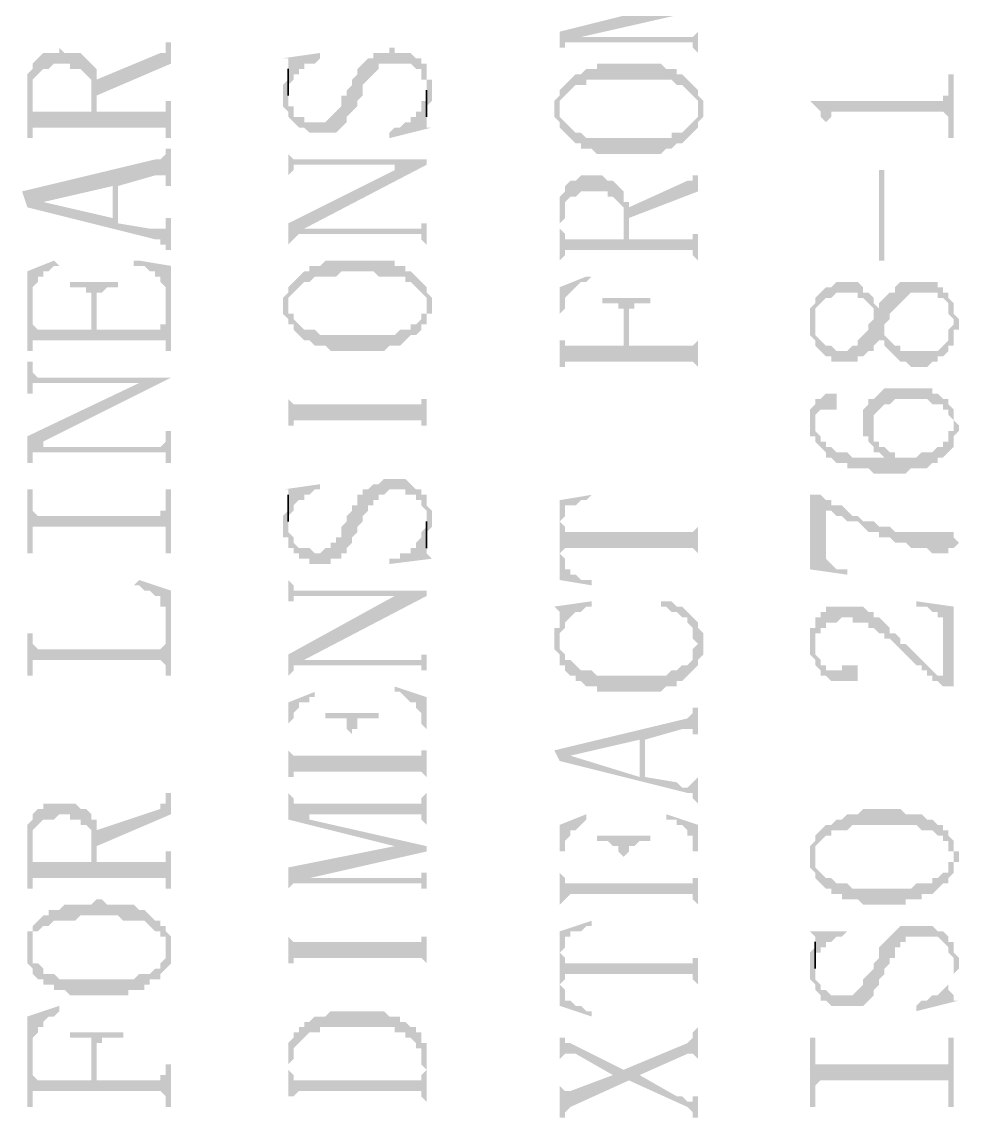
# Model space of a CAD drawing. Header units: millimetres. Extents: x 1399 to 2555, y 1196 to 1555.
# Drawn here: x 2144.98 to 2152.93, y 1273.77 to 1283.11 of the extents above; entities that cross this region are included whole.
import ezdxf

# ---------------------------------------------------------------- set-up
doc = ezdxf.new("R2010")
doc.units = ezdxf.units.MM

msp = doc.modelspace()

# ---------------------------------------------------------------- hatches: boundary and pattern name
at = {"transparency": 33554559}
for points in [[(2149.5401, 1283.02427), (2149.5401, 1282.84374), (2149.5401, 1282.88888), (2149.58523, 1282.88888), (2149.58523, 1282.93401), (2149.63036, 1282.93401), (2149.72063, 1282.97914), (2150.71354, 1283.2048), (2150.44274, 1283.24993)], [(2149.63036, 1282.93401), (2150.6684, 1282.93401), (2150.6684, 1282.88888), (2150.6684, 1282.88888), (2150.71354, 1282.84374), (2150.71354, 1283.0694), (2150.71354, 1283.02427), (2150.71354, 1283.02427), (2150.6684, 1282.97914), (2149.72063, 1282.97914)], [(2145.02688, 1282.52782), (2145.02688, 1282.12163), (2145.07202, 1282.12163), (2145.07202, 1282.57295), (2145.07202, 1282.61808), (2145.11715, 1282.66322), (2145.11715, 1282.66322), (2145.16228, 1282.70835), (2145.20741, 1282.70835), (2145.25254, 1282.75348), (2145.38794, 1282.75348), (2145.38794, 1282.70835), (2145.47821, 1282.70835), (2145.52334, 1282.66322), (2145.52334, 1282.66322), (2145.56847, 1282.61808), (2145.56847, 1282.34729), (2145.6136, 1282.70835), (2145.56847, 1282.75348), (2145.56847, 1282.75348), (2145.52334, 1282.79861), (2145.52334, 1282.79861), (2145.47821, 1282.84374), (2145.34281, 1282.84374), (2145.29768, 1282.88888), (2145.29768, 1282.84374), (2145.16228, 1282.84374), (2145.11715, 1282.79861), (2145.11715, 1282.79861), (2145.07202, 1282.75348), (2145.07202, 1282.70835), (2145.02688, 1282.66322), (2145.02688, 1282.57295)], [(2145.6136, 1282.61808), (2145.6136, 1282.48269), (2146.24545, 1282.75348), (2146.24545, 1282.93401), (2146.20032, 1282.93401), (2146.20032, 1282.88888), (2146.20032, 1282.84374), (2146.15519, 1282.84374)], [(2147.19323, 1282.48269), (2147.19323, 1282.39242), (2147.23836, 1282.34729), (2147.23836, 1282.30216), (2147.23836, 1282.30216), (2147.28349, 1282.25703), (2147.28349, 1282.25703), (2147.32862, 1282.21189), (2147.37376, 1282.21189), (2147.41889, 1282.16676), (2147.64455, 1282.16676), (2147.68968, 1282.21189), (2147.68968, 1282.21189), (2147.73481, 1282.25703), (2147.73481, 1282.30216), (2147.77995, 1282.34729), (2147.77995, 1282.34729), (2147.82508, 1282.39242), (2147.82508, 1282.43755), (2147.87021, 1282.48269), (2147.87021, 1282.57295), (2147.91534, 1282.61808), (2147.91534, 1282.61808), (2147.96047, 1282.66322), (2147.96047, 1282.66322), (2148.00561, 1282.70835), (2148.00561, 1282.75348), (2148.2764, 1282.75348), (2148.32153, 1282.70835), (2148.36666, 1282.70835), (2148.36666, 1282.61808), (2148.4118, 1282.61808), (2148.4118, 1282.34729), (2148.4118, 1282.39242), (2148.4118, 1282.39242), (2148.45693, 1282.43755), (2148.45693, 1282.52782), (2148.45693, 1282.61808), (2148.4118, 1282.61808), (2148.4118, 1282.75348), (2148.36666, 1282.75348), (2148.36666, 1282.79861), (2148.32153, 1282.79861), (2148.2764, 1282.84374), (2148.141, 1282.84374), (2148.141, 1282.88888), (2148.09587, 1282.88888), (2148.09587, 1282.84374), (2147.96047, 1282.84374), (2147.96047, 1282.79861), (2147.91534, 1282.79861), (2147.87021, 1282.75348), (2147.87021, 1282.75348), (2147.82508, 1282.70835), (2147.82508, 1282.66322), (2147.77995, 1282.61808), (2147.77995, 1282.57295), (2147.73481, 1282.52782), (2147.73481, 1282.48269), (2147.68968, 1282.48269), (2147.68968, 1282.39242), (2147.64455, 1282.34729), (2147.64455, 1282.34729), (2147.59942, 1282.30216), (2147.59942, 1282.30216), (2147.55429, 1282.25703), (2147.37376, 1282.25703), (2147.37376, 1282.30216), (2147.28349, 1282.30216), (2147.28349, 1282.39242), (2147.23836, 1282.39242), (2147.23836, 1282.66322), (2147.23836, 1282.61808), (2147.23836, 1282.61808), (2147.19323, 1282.57295), (2147.19323, 1282.52782)], [(2147.19323, 1282.79861), (2147.23836, 1282.79861), (2147.23836, 1282.75348), (2147.23836, 1282.57295), (2147.28349, 1282.61808), (2147.28349, 1282.66322), (2147.32862, 1282.66322), (2147.32862, 1282.70835), (2147.37376, 1282.70835), (2147.37376, 1282.75348), (2147.46402, 1282.75348), (2147.50915, 1282.79861), (2147.50915, 1282.84374)], [(2145.07202, 1282.16676), (2145.07202, 1282.21189), (2146.20032, 1282.21189), (2146.20032, 1282.12163), (2146.24545, 1282.12163), (2146.24545, 1282.43755), (2146.20032, 1282.43755), (2146.20032, 1282.39242), (2146.20032, 1282.34729), (2145.6136, 1282.34729), (2145.6136, 1282.61808), (2145.6136, 1282.70835), (2145.56847, 1282.34729), (2145.07202, 1282.34729), (2145.07202, 1282.48269)], [(2149.5401, 1282.52782), (2149.5401, 1282.34729), (2149.5401, 1282.39242), (2149.5401, 1282.43755), (2149.58523, 1282.48269), (2149.58523, 1282.48269), (2149.63036, 1282.52782), (2149.63036, 1282.52782), (2149.6755, 1282.57295), (2149.76576, 1282.57295), (2149.76576, 1282.61808), (2150.48788, 1282.61808), (2150.53301, 1282.57295), (2150.57814, 1282.57295), (2150.62327, 1282.52782), (2150.62327, 1282.52782), (2150.6684, 1282.48269), (2150.6684, 1282.48269), (2150.71354, 1282.43755), (2150.71354, 1282.34729), (2150.71354, 1282.52782), (2150.6684, 1282.57295), (2150.6684, 1282.57295), (2150.62327, 1282.61808), (2150.62327, 1282.61808), (2150.57814, 1282.66322), (2150.53301, 1282.66322), (2150.53301, 1282.70835), (2150.44274, 1282.70835), (2150.39761, 1282.75348), (2149.85603, 1282.75348), (2149.85603, 1282.70835), (2149.76576, 1282.70835), (2149.72063, 1282.66322), (2149.6755, 1282.66322), (2149.63036, 1282.61808), (2149.63036, 1282.61808), (2149.58523, 1282.57295), (2149.58523, 1282.57295)], [(2151.66131, 1282.43755), (2151.66131, 1282.43755), (2151.70644, 1282.39242), (2151.70644, 1282.39242), (2151.75158, 1282.34729), (2151.75158, 1282.30216), (2151.75158, 1282.30216), (2151.79671, 1282.25703), (2151.79671, 1282.12163), (2151.79671, 1282.25703), (2151.84184, 1282.30216), (2151.84184, 1282.34729), (2152.78962, 1282.34729), (2152.83475, 1282.30216), (2152.83475, 1282.12163), (2152.87988, 1282.12163), (2152.87988, 1282.66322), (2152.83475, 1282.66322), (2152.83475, 1282.57295), (2152.83475, 1282.48269), (2152.78962, 1282.48269), (2152.78962, 1282.43755), (2152.74448, 1282.43755)], [(2149.49497, 1282.34729), (2149.49497, 1282.30216), (2149.5401, 1282.25703), (2149.5401, 1282.21189), (2149.58523, 1282.16676), (2149.58523, 1282.16676), (2149.63036, 1282.12163), (2149.63036, 1282.12163), (2149.6755, 1282.0765), (2149.72063, 1282.0765), (2149.72063, 1282.03136), (2149.81089, 1282.03136), (2149.85603, 1281.98623), (2150.39761, 1281.98623), (2150.44274, 1282.03136), (2150.48788, 1282.03136), (2150.53301, 1282.0765), (2150.57814, 1282.0765), (2150.62327, 1282.12163), (2150.62327, 1282.12163), (2150.6684, 1282.16676), (2150.6684, 1282.16676), (2150.71354, 1282.21189), (2150.71354, 1282.25703), (2150.71354, 1282.25703), (2150.75867, 1282.30216), (2150.75867, 1282.34729), (2150.75867, 1282.43755), (2150.71354, 1282.48269), (2150.71354, 1282.52782), (2150.71354, 1282.34729), (2150.71354, 1282.30216), (2150.6684, 1282.25703), (2150.6684, 1282.25703), (2150.62327, 1282.21189), (2150.62327, 1282.21189), (2150.57814, 1282.16676), (2150.48788, 1282.16676), (2150.48788, 1282.12163), (2149.76576, 1282.12163), (2149.72063, 1282.16676), (2149.6755, 1282.16676), (2149.63036, 1282.21189), (2149.63036, 1282.21189), (2149.58523, 1282.25703), (2149.58523, 1282.25703), (2149.5401, 1282.30216), (2149.5401, 1282.34729), (2149.5401, 1282.52782), (2149.5401, 1282.48269), (2149.5401, 1282.48269), (2149.49497, 1282.43755), (2149.49497, 1282.39242)], [(2148.09587, 1282.16676), (2148.09587, 1282.12163), (2148.45693, 1282.21189), (2148.4118, 1282.21189), (2148.4118, 1282.25703), (2148.4118, 1282.43755), (2148.36666, 1282.43755), (2148.36666, 1282.34729), (2148.32153, 1282.34729), (2148.32153, 1282.30216), (2148.2764, 1282.30216), (2148.2764, 1282.25703), (2148.23127, 1282.25703), (2148.18614, 1282.21189), (2148.141, 1282.21189)], [(2144.98175, 1281.67031), (2145.02688, 1281.53491), (2145.16228, 1281.58004), (2145.749, 1281.71544), (2145.749, 1281.44465), (2145.79413, 1281.71544), (2146.11006, 1281.8057), (2146.20032, 1281.8057), (2146.20032, 1281.71544), (2146.24545, 1281.71544), (2146.24545, 1282.03136), (2146.20032, 1282.03136), (2146.20032, 1281.98623), (2146.20032, 1281.98623), (2146.15519, 1281.9411), (2146.11006, 1281.9411)], [(2147.23836, 1282.03136), (2147.23836, 1281.76057), (2147.23836, 1281.8057), (2147.28349, 1281.85084), (2147.28349, 1281.89597), (2148.141, 1281.89597), (2148.141, 1281.85084), (2148.4118, 1281.89597), (2148.4118, 1281.9411), (2147.28349, 1281.9411), (2147.23836, 1281.98623)], [(2147.23836, 1281.39951), (2147.23836, 1281.17385), (2147.23836, 1281.21899), (2147.28349, 1281.26412), (2147.28349, 1281.26412), (2147.32862, 1281.30925), (2147.37376, 1281.35438), (2148.4118, 1281.89597), (2148.141, 1281.85084)], [(2150.12682, 1281.53491), (2150.12682, 1281.44465), (2150.71354, 1281.67031), (2150.71354, 1281.85084), (2150.71354, 1281.8057), (2150.6684, 1281.8057), (2150.6684, 1281.76057), (2150.62327, 1281.76057)], [(2152.29316, 1281.08359), (2152.29316, 1281.85084), (2152.24803, 1281.85084), (2152.24803, 1281.08359)], [(2149.5401, 1281.44465), (2149.5401, 1281.08359), (2149.5401, 1281.39951), (2149.58523, 1281.44465), (2149.58523, 1281.53491), (2149.58523, 1281.58004), (2149.63036, 1281.62518), (2149.6755, 1281.62518), (2149.72063, 1281.67031), (2149.94629, 1281.67031), (2149.94629, 1281.62518), (2149.99142, 1281.62518), (2150.03655, 1281.58004), (2150.03655, 1281.58004), (2150.08169, 1281.53491), (2150.08169, 1281.48978), (2150.08169, 1281.26412), (2150.08169, 1281.67031), (2150.03655, 1281.71544), (2150.03655, 1281.71544), (2149.99142, 1281.76057), (2149.94629, 1281.76057), (2149.90116, 1281.8057), (2149.72063, 1281.8057), (2149.6755, 1281.76057), (2149.63036, 1281.76057), (2149.58523, 1281.71544), (2149.58523, 1281.67031), (2149.5401, 1281.62518), (2149.5401, 1281.48978)], [(2145.02688, 1281.53491), (2146.11006, 1281.26412), (2146.15519, 1281.26412), (2146.15519, 1281.21899), (2146.20032, 1281.21899), (2146.20032, 1281.17385), (2146.24545, 1281.17385), (2146.24545, 1281.44465), (2146.20032, 1281.44465), (2146.20032, 1281.39951), (2146.20032, 1281.35438), (2146.06492, 1281.35438), (2145.79413, 1281.39951), (2145.79413, 1281.71544), (2145.749, 1281.44465), (2145.16228, 1281.58004), (2145.16228, 1281.58004)], [(2149.5401, 1281.08359), (2149.58523, 1281.12872), (2149.58523, 1281.17385), (2150.6684, 1281.17385), (2150.6684, 1281.12872), (2150.6684, 1281.12872), (2150.71354, 1281.08359), (2150.71354, 1281.35438), (2150.71354, 1281.30925), (2150.6684, 1281.30925), (2150.6684, 1281.26412), (2150.12682, 1281.26412), (2150.12682, 1281.58004), (2150.08169, 1281.58004), (2150.08169, 1281.62518), (2150.08169, 1281.26412), (2149.58523, 1281.26412), (2149.58523, 1281.30925), (2149.58523, 1281.30925), (2149.5401, 1281.35438), (2149.5401, 1281.39951)], [(2147.32862, 1281.30925), (2148.36666, 1281.30925), (2148.36666, 1281.26412), (2148.36666, 1281.26412), (2148.4118, 1281.21899), (2148.4118, 1281.17385), (2148.4118, 1281.44465), (2148.4118, 1281.39951), (2148.36666, 1281.39951), (2148.36666, 1281.35438), (2147.37376, 1281.35438)], [(2145.02688, 1280.99332), (2145.02688, 1280.31634), (2145.07202, 1280.31634), (2145.07202, 1280.76766), (2145.07202, 1280.85793), (2145.11715, 1280.90306), (2145.11715, 1280.94819), (2145.16228, 1280.94819), (2145.16228, 1280.99332), (2145.20741, 1280.99332), (2145.25254, 1281.03846), (2145.29768, 1281.03846), (2145.25254, 1281.08359)], [(2145.92953, 1281.08359), (2145.92953, 1281.03846), (2146.01979, 1281.03846), (2146.06492, 1280.99332), (2146.11006, 1280.99332), (2146.11006, 1280.94819), (2146.15519, 1280.94819), (2146.15519, 1280.90306), (2146.20032, 1280.85793), (2146.20032, 1280.31634), (2146.24545, 1280.31634), (2146.24545, 1281.03846), (2145.97466, 1281.08359)], [(2147.23836, 1280.85793), (2147.23836, 1280.72253), (2147.23836, 1280.76766), (2147.23836, 1280.76766), (2147.28349, 1280.8128), (2147.28349, 1280.8128), (2147.32862, 1280.85793), (2147.32862, 1280.85793), (2147.37376, 1280.90306), (2147.41889, 1280.90306), (2147.46402, 1280.94819), (2147.64455, 1280.94819), (2147.68968, 1280.99332), (2147.96047, 1280.99332), (2148.00561, 1280.94819), (2148.23127, 1280.94819), (2148.23127, 1280.90306), (2148.2764, 1280.90306), (2148.32153, 1280.85793), (2148.32153, 1280.85793), (2148.36666, 1280.8128), (2148.36666, 1280.8128), (2148.4118, 1280.76766), (2148.4118, 1280.72253), (2148.4118, 1280.85793), (2148.36666, 1280.90306), (2148.36666, 1280.90306), (2148.32153, 1280.94819), (2148.32153, 1280.94819), (2148.2764, 1280.99332), (2148.23127, 1280.99332), (2148.23127, 1281.03846), (2148.141, 1281.03846), (2148.141, 1281.08359), (2147.55429, 1281.08359), (2147.50915, 1281.03846), (2147.41889, 1281.03846), (2147.41889, 1280.99332), (2147.37376, 1280.99332), (2147.32862, 1280.94819), (2147.32862, 1280.94819), (2147.28349, 1280.90306), (2147.28349, 1280.90306)], [(2149.5401, 1280.85793), (2149.5401, 1280.13581), (2149.5401, 1280.63227), (2149.5401, 1280.63227), (2149.58523, 1280.6774), (2149.58523, 1280.76766), (2149.63036, 1280.8128), (2149.63036, 1280.8128), (2149.6755, 1280.85793), (2149.6755, 1280.85793), (2149.72063, 1280.90306), (2149.76576, 1280.90306), (2149.81089, 1280.94819), (2149.76576, 1280.94819)], [(2145.38794, 1280.90306), (2145.38794, 1280.85793), (2145.52334, 1280.85793), (2145.52334, 1280.8128), (2145.56847, 1280.8128), (2145.56847, 1280.49687), (2145.6136, 1280.72253), (2145.6136, 1280.8128), (2145.65873, 1280.8128), (2145.70387, 1280.85793), (2145.79413, 1280.85793), (2145.79413, 1280.90306)], [(2147.19323, 1280.72253), (2147.19323, 1280.63227), (2147.23836, 1280.58714), (2147.23836, 1280.542), (2147.28349, 1280.542), (2147.28349, 1280.49687), (2147.32862, 1280.45174), (2147.32862, 1280.45174), (2147.37376, 1280.40661), (2147.41889, 1280.40661), (2147.46402, 1280.36147), (2147.55429, 1280.36147), (2147.59942, 1280.31634), (2148.05074, 1280.31634), (2148.09587, 1280.36147), (2148.18614, 1280.36147), (2148.23127, 1280.40661), (2148.23127, 1280.40661), (2148.2764, 1280.45174), (2148.32153, 1280.45174), (2148.36666, 1280.49687), (2148.36666, 1280.542), (2148.4118, 1280.542), (2148.4118, 1280.63227), (2148.45693, 1280.63227), (2148.45693, 1280.72253), (2148.45693, 1280.76766), (2148.4118, 1280.8128), (2148.4118, 1280.85793), (2148.4118, 1280.6774), (2148.4118, 1280.63227), (2148.36666, 1280.63227), (2148.36666, 1280.58714), (2148.32153, 1280.542), (2148.2764, 1280.542), (2148.2764, 1280.49687), (2148.18614, 1280.49687), (2148.141, 1280.45174), (2147.50915, 1280.45174), (2147.46402, 1280.49687), (2147.37376, 1280.49687), (2147.32862, 1280.542), (2147.32862, 1280.542), (2147.28349, 1280.58714), (2147.28349, 1280.63227), (2147.23836, 1280.63227), (2147.23836, 1280.85793), (2147.23836, 1280.8128), (2147.19323, 1280.76766)], [(2151.66131, 1280.58714), (2151.66131, 1280.45174), (2151.66131, 1280.45174), (2151.70644, 1280.40661), (2151.70644, 1280.36147), (2151.70644, 1280.36147), (2151.75158, 1280.31634), (2151.75158, 1280.31634), (2151.79671, 1280.27121), (2151.84184, 1280.27121), (2151.84184, 1280.22608), (2152.0675, 1280.22608), (2152.0675, 1280.27121), (2152.11263, 1280.27121), (2152.15777, 1280.31634), (2152.2029, 1280.31634), (2152.2029, 1280.36147), (2152.24803, 1280.40661), (2152.24803, 1280.45174), (2152.24803, 1280.40661), (2152.29316, 1280.40661), (2152.29316, 1280.542), (2152.3383, 1280.58714), (2152.3383, 1280.63227), (2152.38343, 1280.6774), (2152.38343, 1280.6774), (2152.42856, 1280.72253), (2152.42856, 1280.72253), (2152.47369, 1280.76766), (2152.47369, 1280.76766), (2152.51882, 1280.8128), (2152.74448, 1280.8128), (2152.74448, 1280.76766), (2152.78962, 1280.76766), (2152.83475, 1280.72253), (2152.83475, 1280.63227), (2152.87988, 1280.58714), (2152.87988, 1280.36147), (2152.87988, 1280.49687), (2152.92501, 1280.49687), (2152.92501, 1280.58714), (2152.87988, 1280.63227), (2152.87988, 1280.72253), (2152.87988, 1280.72253), (2152.83475, 1280.76766), (2152.83475, 1280.8128), (2152.78962, 1280.8128), (2152.78962, 1280.85793), (2152.74448, 1280.85793), (2152.74448, 1280.90306), (2152.42856, 1280.90306), (2152.38343, 1280.85793), (2152.38343, 1280.8128), (2152.3383, 1280.8128), (2152.29316, 1280.76766), (2152.29316, 1280.76766), (2152.24803, 1280.72253), (2152.24803, 1280.6774), (2152.24803, 1280.6774), (2152.2029, 1280.72253), (2152.2029, 1280.63227), (2152.2029, 1280.58714), (2152.15777, 1280.542), (2152.15777, 1280.49687), (2152.15777, 1280.49687), (2152.11263, 1280.45174), (2152.11263, 1280.45174), (2152.0675, 1280.40661), (2152.0675, 1280.36147), (2152.02237, 1280.36147), (2151.97724, 1280.31634), (2151.88697, 1280.31634), (2151.84184, 1280.36147), (2151.79671, 1280.36147), (2151.75158, 1280.40661), (2151.75158, 1280.40661), (2151.70644, 1280.45174), (2151.70644, 1280.76766), (2151.70644, 1280.72253), (2151.66131, 1280.6774), (2151.66131, 1280.63227), (2151.66131, 1280.63227)], [(2151.70644, 1280.76766), (2151.70644, 1280.58714), (2151.70644, 1280.6774), (2151.75158, 1280.72253), (2151.75158, 1280.72253), (2151.79671, 1280.76766), (2151.84184, 1280.76766), (2151.88697, 1280.8128), (2152.0675, 1280.8128), (2152.0675, 1280.76766), (2152.11263, 1280.76766), (2152.15777, 1280.72253), (2152.15777, 1280.72253), (2152.2029, 1280.6774), (2152.2029, 1280.63227), (2152.2029, 1280.76766), (2152.2029, 1280.76766), (2152.15777, 1280.8128), (2152.11263, 1280.8128), (2152.11263, 1280.85793), (2152.11263, 1280.85793), (2152.0675, 1280.90306), (2151.88697, 1280.90306), (2151.84184, 1280.85793), (2151.79671, 1280.85793), (2151.75158, 1280.8128), (2151.75158, 1280.8128)], [(2145.07202, 1280.31634), (2145.07202, 1280.40661), (2146.20032, 1280.40661), (2146.20032, 1280.36147), (2146.20032, 1280.58714), (2146.20032, 1280.542), (2146.15519, 1280.542), (2146.15519, 1280.49687), (2145.6136, 1280.49687), (2145.6136, 1280.72253), (2145.56847, 1280.49687), (2145.11715, 1280.49687), (2145.07202, 1280.542), (2145.07202, 1280.76766)], [(2149.90116, 1280.76766), (2149.90116, 1280.72253), (2150.03655, 1280.72253), (2150.03655, 1280.6774), (2150.08169, 1280.6774), (2150.08169, 1280.36147), (2150.12682, 1280.58714), (2150.12682, 1280.6774), (2150.17195, 1280.6774), (2150.17195, 1280.72253), (2150.30735, 1280.72253), (2150.30735, 1280.76766)], [(2149.5401, 1280.18095), (2149.58523, 1280.18095), (2149.58523, 1280.22608), (2150.6684, 1280.22608), (2150.71354, 1280.18095), (2150.71354, 1280.13581), (2150.71354, 1280.45174), (2150.71354, 1280.40661), (2150.71354, 1280.40661), (2150.6684, 1280.36147), (2150.12682, 1280.36147), (2150.12682, 1280.58714), (2150.08169, 1280.36147), (2149.58523, 1280.36147), (2149.58523, 1280.40661), (2149.5401, 1280.40661), (2149.5401, 1280.63227)], [(2152.29316, 1280.40661), (2152.29316, 1280.36147), (2152.3383, 1280.31634), (2152.3383, 1280.31634), (2152.38343, 1280.27121), (2152.38343, 1280.27121), (2152.42856, 1280.22608), (2152.47369, 1280.22608), (2152.51882, 1280.18095), (2152.65422, 1280.18095), (2152.69935, 1280.22608), (2152.74448, 1280.22608), (2152.74448, 1280.27121), (2152.78962, 1280.27121), (2152.83475, 1280.31634), (2152.83475, 1280.36147), (2152.87988, 1280.36147), (2152.87988, 1280.542), (2152.87988, 1280.542), (2152.83475, 1280.49687), (2152.83475, 1280.40661), (2152.83475, 1280.40661), (2152.78962, 1280.36147), (2152.78962, 1280.36147), (2152.74448, 1280.31634), (2152.42856, 1280.31634), (2152.42856, 1280.36147), (2152.38343, 1280.36147), (2152.3383, 1280.40661), (2152.3383, 1280.40661), (2152.29316, 1280.45174), (2152.29316, 1280.45174)], [(2145.02688, 1280.22608), (2145.02688, 1279.95528), (2145.07202, 1279.95528), (2145.07202, 1280.04555), (2145.97466, 1280.04555), (2146.24545, 1280.09068), (2145.11715, 1280.09068), (2145.07202, 1280.13581), (2145.07202, 1280.22608)], [(2145.02688, 1279.59423), (2145.02688, 1279.36857), (2145.07202, 1279.36857), (2145.07202, 1279.4137), (2145.07202, 1279.45883), (2145.11715, 1279.45883), (2145.16228, 1279.5491), (2146.24545, 1280.09068), (2145.97466, 1280.04555)], [(2147.23836, 1280.09068), (2147.23836, 1279.50396), (2147.23836, 1279.68449), (2147.28349, 1279.68449), (2147.28349, 1279.72962), (2148.36666, 1279.72962), (2148.36666, 1279.68449), (2148.4118, 1279.68449), (2148.4118, 1279.50396), (2148.4118, 1280.09068), (2148.4118, 1279.91015), (2148.36666, 1279.91015), (2148.36666, 1279.86502), (2147.28349, 1279.86502), (2147.23836, 1279.91015)], [(2152.11263, 1279.68449), (2152.11263, 1279.59423), (2152.15777, 1279.59423), (2152.15777, 1279.5491), (2152.15777, 1279.5491), (2152.2029, 1279.50396), (2152.2029, 1279.77476), (2152.2029, 1279.77476), (2152.24803, 1279.81989), (2152.24803, 1279.81989), (2152.29316, 1279.86502), (2152.3383, 1279.86502), (2152.38343, 1279.91015), (2152.65422, 1279.91015), (2152.69935, 1279.86502), (2152.78962, 1279.86502), (2152.78962, 1279.81989), (2152.83475, 1279.81989), (2152.83475, 1279.77476), (2152.83475, 1279.77476), (2152.87988, 1279.72962), (2152.87988, 1279.50396), (2152.87988, 1279.5491), (2152.87988, 1279.59423), (2152.92501, 1279.63936), (2152.92501, 1279.68449), (2152.92501, 1279.68449), (2152.87988, 1279.72962), (2152.87988, 1279.81989), (2152.87988, 1279.81989), (2152.83475, 1279.86502), (2152.83475, 1279.91015), (2152.78962, 1279.91015), (2152.74448, 1279.95528), (2152.69935, 1279.95528), (2152.69935, 1280.00042), (2152.29316, 1280.00042), (2152.24803, 1279.95528), (2152.24803, 1279.95528), (2152.2029, 1279.91015), (2152.15777, 1279.91015), (2152.15777, 1279.86502), (2152.15777, 1279.86502), (2152.11263, 1279.81989), (2152.11263, 1279.72962)], [(2151.70644, 1279.86502), (2151.70644, 1279.72962), (2151.70644, 1279.77476), (2151.70644, 1279.77476), (2151.75158, 1279.81989), (2151.88697, 1279.81989), (2151.88697, 1279.86502), (2151.88697, 1279.95528), (2151.79671, 1279.95528), (2151.75158, 1279.91015), (2151.70644, 1279.91015)], [(2151.66131, 1279.72962), (2151.66131, 1279.68449), (2151.66131, 1279.59423), (2151.70644, 1279.59423), (2151.70644, 1279.5491), (2151.75158, 1279.50396), (2151.75158, 1279.50396), (2151.79671, 1279.45883), (2151.79671, 1279.4137), (2151.84184, 1279.4137), (2151.88697, 1279.36857), (2151.97724, 1279.36857), (2151.97724, 1279.32343), (2152.15777, 1279.32343), (2152.2029, 1279.2783), (2152.47369, 1279.2783), (2152.51882, 1279.32343), (2152.65422, 1279.32343), (2152.69935, 1279.36857), (2152.74448, 1279.36857), (2152.74448, 1279.4137), (2152.78962, 1279.4137), (2152.83475, 1279.45883), (2152.83475, 1279.45883), (2152.87988, 1279.50396), (2152.87988, 1279.68449), (2152.87988, 1279.63936), (2152.83475, 1279.63936), (2152.83475, 1279.5491), (2152.78962, 1279.5491), (2152.78962, 1279.50396), (2152.74448, 1279.50396), (2152.69935, 1279.45883), (2152.60909, 1279.45883), (2152.56396, 1279.4137), (2152.38343, 1279.4137), (2152.38343, 1279.45883), (2152.3383, 1279.45883), (2152.29316, 1279.4137), (2152.02237, 1279.4137), (2151.97724, 1279.45883), (2151.88697, 1279.45883), (2151.84184, 1279.50396), (2151.79671, 1279.50396), (2151.79671, 1279.5491), (2151.75158, 1279.5491), (2151.75158, 1279.59423), (2151.70644, 1279.63936), (2151.70644, 1279.86502), (2151.66131, 1279.81989), (2151.66131, 1279.77476)], [(2145.11715, 1279.45883), (2146.20032, 1279.45883), (2146.20032, 1279.36857), (2146.24545, 1279.36857), (2146.24545, 1279.63936), (2146.20032, 1279.63936), (2146.20032, 1279.5491), (2146.20032, 1279.5491), (2146.15519, 1279.50396), (2145.16228, 1279.50396), (2145.16228, 1279.5491)], [(2152.2029, 1279.50396), (2152.2029, 1279.45883), (2152.24803, 1279.45883), (2152.29316, 1279.4137), (2152.3383, 1279.45883), (2152.29316, 1279.50396), (2152.24803, 1279.50396), (2152.24803, 1279.5491), (2152.2029, 1279.5491), (2152.2029, 1279.63936), (2152.2029, 1279.68449)], [(2147.19323, 1278.87211), (2147.19323, 1278.73672), (2147.23836, 1278.73672), (2147.23836, 1278.64645), (2147.28349, 1278.64645), (2147.28349, 1278.60132), (2147.32862, 1278.60132), (2147.32862, 1278.55619), (2147.41889, 1278.55619), (2147.41889, 1278.51106), (2147.59942, 1278.51106), (2147.59942, 1278.55619), (2147.68968, 1278.55619), (2147.68968, 1278.60132), (2147.73481, 1278.60132), (2147.73481, 1278.64645), (2147.73481, 1278.64645), (2147.77995, 1278.69158), (2147.77995, 1278.73672), (2147.82508, 1278.78185), (2147.82508, 1278.82698), (2147.87021, 1278.87211), (2147.87021, 1278.91724), (2147.91534, 1278.96238), (2147.91534, 1279.00751), (2147.96047, 1279.00751), (2147.96047, 1279.05264), (2148.00561, 1279.05264), (2148.00561, 1279.09777), (2148.05074, 1279.09777), (2148.09587, 1279.14291), (2148.23127, 1279.14291), (2148.23127, 1279.09777), (2148.32153, 1279.09777), (2148.32153, 1279.05264), (2148.36666, 1279.05264), (2148.36666, 1279.00751), (2148.36666, 1279.00751), (2148.4118, 1278.96238), (2148.4118, 1278.69158), (2148.4118, 1278.78185), (2148.45693, 1278.82698), (2148.45693, 1278.87211), (2148.45693, 1278.96238), (2148.4118, 1279.00751), (2148.4118, 1279.05264), (2148.4118, 1279.09777), (2148.36666, 1279.09777), (2148.36666, 1279.14291), (2148.32153, 1279.14291), (2148.2764, 1279.18804), (2148.2764, 1279.18804), (2148.23127, 1279.23317), (2148.05074, 1279.23317), (2148.00561, 1279.18804), (2147.96047, 1279.18804), (2147.91534, 1279.14291), (2147.87021, 1279.14291), (2147.87021, 1279.09777), (2147.82508, 1279.09777), (2147.82508, 1279.00751), (2147.77995, 1279.00751), (2147.77995, 1278.96238), (2147.73481, 1278.91724), (2147.73481, 1278.87211), (2147.68968, 1278.82698), (2147.68968, 1278.73672), (2147.64455, 1278.73672), (2147.64455, 1278.69158), (2147.59942, 1278.69158), (2147.59942, 1278.64645), (2147.55429, 1278.64645), (2147.50915, 1278.60132), (2147.46402, 1278.60132), (2147.41889, 1278.64645), (2147.32862, 1278.64645), (2147.28349, 1278.69158), (2147.28349, 1278.73672), (2147.23836, 1278.78185), (2147.23836, 1279.05264), (2147.23836, 1278.96238), (2147.19323, 1278.91724), (2147.19323, 1278.91724)], [(2145.02688, 1279.14291), (2145.02688, 1278.60132), (2145.07202, 1278.60132), (2145.07202, 1278.82698), (2146.20032, 1278.82698), (2146.20032, 1278.60132), (2146.24545, 1278.60132), (2146.24545, 1279.14291), (2146.20032, 1279.14291), (2146.20032, 1279.00751), (2146.20032, 1278.96238), (2146.15519, 1278.96238), (2146.15519, 1278.91724), (2145.11715, 1278.91724), (2145.07202, 1278.96238), (2145.07202, 1279.14291)], [(2147.19323, 1279.14291), (2147.23836, 1279.14291), (2147.23836, 1279.09777), (2147.23836, 1278.91724), (2147.28349, 1278.96238), (2147.28349, 1279.00751), (2147.28349, 1279.00751), (2147.32862, 1279.05264), (2147.37376, 1279.05264), (2147.37376, 1279.09777), (2147.41889, 1279.09777), (2147.46402, 1279.14291), (2147.50915, 1279.14291), (2147.50915, 1279.18804)], [(2149.5401, 1279.05264), (2149.5401, 1278.87211), (2149.5401, 1278.87211), (2149.58523, 1278.91724), (2149.58523, 1278.96238), (2149.58523, 1279.00751), (2149.6755, 1279.00751), (2149.72063, 1279.05264), (2149.76576, 1279.05264), (2149.81089, 1279.09777), (2149.81089, 1279.09777)], [(2149.5401, 1279.05264), (2149.5401, 1278.37566), (2149.81089, 1278.33053), (2149.81089, 1278.37566), (2149.72063, 1278.37566), (2149.6755, 1278.42079), (2149.63036, 1278.42079), (2149.63036, 1278.46592), (2149.58523, 1278.46592), (2149.58523, 1278.55619), (2149.5401, 1278.60132), (2149.5401, 1278.87211)], [(2151.66131, 1279.09777), (2151.66131, 1278.46592), (2151.97724, 1278.42079), (2151.97724, 1278.46592), (2151.88697, 1278.46592), (2151.84184, 1278.51106), (2151.84184, 1278.51106), (2151.79671, 1278.55619), (2151.79671, 1279.00751), (2151.75158, 1279.09777), (2151.70644, 1279.09777)], [(2151.75158, 1279.09777), (2151.79671, 1279.00751), (2151.79671, 1278.96238), (2151.84184, 1278.96238), (2151.88697, 1278.91724), (2151.93211, 1278.91724), (2151.97724, 1278.87211), (2152.0675, 1278.87211), (2152.11263, 1278.82698), (2152.11263, 1278.82698), (2152.15777, 1278.78185), (2152.24803, 1278.78185), (2152.24803, 1278.73672), (2152.3383, 1278.73672), (2152.38343, 1278.69158), (2152.47369, 1278.69158), (2152.51882, 1278.64645), (2152.65422, 1278.64645), (2152.69935, 1278.60132), (2152.83475, 1278.60132), (2152.83475, 1278.64645), (2152.87988, 1278.64645), (2152.92501, 1278.69158), (2152.87988, 1278.73672), (2152.87988, 1278.78185), (2152.38343, 1278.78185), (2152.3383, 1278.82698), (2152.24803, 1278.82698), (2152.2029, 1278.87211), (2152.11263, 1278.87211), (2152.0675, 1278.91724), (2152.02237, 1278.91724), (2151.97724, 1278.96238), (2151.97724, 1278.96238), (2151.93211, 1279.00751), (2151.84184, 1279.00751), (2151.84184, 1279.05264), (2151.79671, 1279.05264)], [(2149.5401, 1278.87211), (2149.5401, 1278.60132), (2149.58523, 1278.64645), (2150.6684, 1278.64645), (2150.71354, 1278.60132), (2150.71354, 1278.51106), (2150.71354, 1278.91724), (2150.71354, 1278.82698), (2150.71354, 1278.82698), (2150.6684, 1278.78185), (2149.58523, 1278.78185), (2149.58523, 1278.82698)], [(2148.09587, 1278.55619), (2148.09587, 1278.51106), (2148.45693, 1278.55619), (2148.4118, 1278.60132), (2148.4118, 1278.82698), (2148.36666, 1278.78185), (2148.36666, 1278.73672), (2148.36666, 1278.73672), (2148.32153, 1278.69158), (2148.32153, 1278.64645), (2148.2764, 1278.64645), (2148.2764, 1278.60132), (2148.18614, 1278.60132), (2148.18614, 1278.55619), (2148.141, 1278.55619)], [(2147.23836, 1278.42079), (2147.23836, 1278.10487), (2147.23836, 1278.19513), (2147.28349, 1278.19513), (2147.28349, 1278.24026), (2148.4118, 1278.24026), (2148.4118, 1278.28539), (2147.28349, 1278.28539), (2147.28349, 1278.33053), (2147.28349, 1278.33053), (2147.23836, 1278.37566)], [(2145.92953, 1278.33053), (2145.97466, 1278.33053), (2146.01979, 1278.28539), (2146.06492, 1278.28539), (2146.11006, 1278.24026), (2146.15519, 1278.24026), (2146.15519, 1278.15), (2146.20032, 1278.15), (2146.20032, 1277.56328), (2146.24545, 1277.56328), (2146.24545, 1278.28539), (2145.97466, 1278.37566)], [(2147.23836, 1277.74381), (2147.23836, 1277.51815), (2147.23836, 1277.56328), (2147.28349, 1277.60841), (2147.28349, 1277.65354), (2147.32862, 1277.65354), (2147.37376, 1277.69868), (2148.4118, 1278.24026), (2148.141, 1278.24026)], [(2149.49497, 1278.15), (2149.49497, 1278.15), (2149.5401, 1278.10487), (2149.5401, 1277.69868), (2149.5401, 1277.92434), (2149.58523, 1277.96947), (2149.58523, 1278.0146), (2149.58523, 1278.0146), (2149.63036, 1278.05973), (2149.63036, 1278.05973), (2149.6755, 1278.10487), (2149.72063, 1278.10487), (2149.76576, 1278.15), (2149.81089, 1278.15), (2149.81089, 1278.19513)], [(2150.39761, 1278.15), (2150.44274, 1278.15), (2150.48788, 1278.10487), (2150.53301, 1278.10487), (2150.57814, 1278.05973), (2150.62327, 1278.05973), (2150.62327, 1278.0146), (2150.6684, 1277.96947), (2150.6684, 1277.8792), (2150.71354, 1277.83407), (2150.71354, 1278.0146), (2150.6684, 1278.05973), (2150.6684, 1278.05973), (2150.62327, 1278.10487), (2150.62327, 1278.10487), (2150.57814, 1278.15), (2150.53301, 1278.15), (2150.48788, 1278.19513), (2150.39761, 1278.19513)], [(2151.66131, 1277.83407), (2151.66131, 1277.78894), (2151.66131, 1277.74381), (2151.70644, 1277.69868), (2151.70644, 1277.65354), (2151.70644, 1277.83407), (2151.70644, 1277.92434), (2151.75158, 1277.92434), (2151.75158, 1277.96947), (2151.79671, 1277.96947), (2151.79671, 1278.0146), (2151.88697, 1278.0146), (2151.93211, 1278.05973), (2152.02237, 1278.05973), (2152.02237, 1278.0146), (2152.15777, 1278.0146), (2152.15777, 1277.96947), (2152.2029, 1277.96947), (2152.24803, 1277.92434), (2152.29316, 1277.92434), (2152.29316, 1277.8792), (2152.3383, 1277.8792), (2152.38343, 1277.83407), (2152.38343, 1277.83407), (2152.42856, 1277.78894), (2152.47369, 1277.74381), (2152.47369, 1277.74381), (2152.51882, 1277.69868), (2152.51882, 1277.69868), (2152.56396, 1277.65354), (2152.60909, 1277.65354), (2152.60909, 1277.60841), (2152.65422, 1277.60841), (2152.65422, 1277.56328), (2152.69935, 1277.56328), (2152.69935, 1277.51815), (2152.74448, 1277.51815), (2152.78962, 1277.47302), (2152.78962, 1277.56328), (2152.74448, 1277.56328), (2152.69935, 1277.60841), (2152.69935, 1277.60841), (2152.65422, 1277.65354), (2152.60909, 1277.69868), (2152.60909, 1277.69868), (2152.56396, 1277.74381), (2152.56396, 1277.74381), (2152.51882, 1277.78894), (2152.51882, 1277.78894), (2152.47369, 1277.83407), (2152.42856, 1277.83407), (2152.42856, 1277.8792), (2152.38343, 1277.92434), (2152.3383, 1277.92434), (2152.3383, 1277.96947), (2152.29316, 1278.0146), (2152.29316, 1278.0146), (2152.24803, 1278.05973), (2152.2029, 1278.05973), (2152.2029, 1278.10487), (2152.15777, 1278.10487), (2152.11263, 1278.15), (2151.79671, 1278.15), (2151.79671, 1278.10487), (2151.75158, 1278.10487), (2151.75158, 1278.05973), (2151.70644, 1278.05973), (2151.70644, 1277.96947), (2151.66131, 1277.96947), (2151.66131, 1277.8792)], [(2152.56396, 1278.19513), (2152.56396, 1278.15), (2152.65422, 1278.15), (2152.69935, 1278.10487), (2152.74448, 1278.10487), (2152.74448, 1278.05973), (2152.78962, 1278.05973), (2152.78962, 1277.47302), (2152.87988, 1277.47302), (2152.87988, 1278.15)], [(2149.49497, 1277.8792), (2149.49497, 1277.78894), (2149.5401, 1277.74381), (2149.5401, 1277.69868), (2149.5401, 1278.05973), (2149.5401, 1277.96947), (2149.49497, 1277.96947), (2149.49497, 1277.92434)], [(2145.02688, 1277.92434), (2145.02688, 1277.56328), (2145.07202, 1277.56328), (2145.07202, 1277.65354), (2145.07202, 1277.69868), (2146.15519, 1277.69868), (2146.20032, 1277.65354), (2146.20032, 1277.60841), (2146.20032, 1277.8792), (2146.20032, 1277.83407), (2146.20032, 1277.83407), (2146.15519, 1277.78894), (2145.11715, 1277.78894), (2145.07202, 1277.83407), (2145.07202, 1277.92434)], [(2149.5401, 1277.69868), (2149.5401, 1277.65354), (2149.58523, 1277.65354), (2149.58523, 1277.60841), (2149.63036, 1277.56328), (2149.6755, 1277.56328), (2149.6755, 1277.51815), (2149.72063, 1277.51815), (2149.76576, 1277.47302), (2149.85603, 1277.47302), (2149.85603, 1277.42788), (2150.39761, 1277.42788), (2150.44274, 1277.47302), (2150.53301, 1277.47302), (2150.53301, 1277.51815), (2150.57814, 1277.51815), (2150.62327, 1277.56328), (2150.62327, 1277.56328), (2150.6684, 1277.60841), (2150.6684, 1277.60841), (2150.71354, 1277.65354), (2150.71354, 1277.69868), (2150.75867, 1277.74381), (2150.75867, 1277.78894), (2150.75867, 1277.83407), (2150.75867, 1277.92434), (2150.71354, 1277.96947), (2150.71354, 1278.0146), (2150.71354, 1277.83407), (2150.71354, 1277.83407), (2150.6684, 1277.78894), (2150.6684, 1277.74381), (2150.6684, 1277.69868), (2150.62327, 1277.65354), (2150.57814, 1277.65354), (2150.53301, 1277.60841), (2150.48788, 1277.60841), (2150.44274, 1277.56328), (2149.85603, 1277.56328), (2149.81089, 1277.60841), (2149.72063, 1277.60841), (2149.6755, 1277.65354), (2149.6755, 1277.65354), (2149.63036, 1277.69868), (2149.58523, 1277.69868), (2149.58523, 1277.74381), (2149.58523, 1277.74381), (2149.5401, 1277.78894), (2149.5401, 1277.83407), (2149.5401, 1277.83407)], [(2147.32862, 1277.65354), (2148.36666, 1277.65354), (2148.36666, 1277.60841), (2148.4118, 1277.60841), (2148.4118, 1277.51815), (2148.4118, 1277.83407), (2148.4118, 1277.74381), (2148.36666, 1277.74381), (2148.36666, 1277.69868), (2147.37376, 1277.69868)], [(2151.70644, 1277.65354), (2151.70644, 1277.65354), (2151.75158, 1277.60841), (2151.75158, 1277.56328), (2151.79671, 1277.56328), (2151.84184, 1277.51815), (2152.0675, 1277.51815), (2152.0675, 1277.60841), (2152.0675, 1277.65354), (2151.93211, 1277.65354), (2151.93211, 1277.60841), (2151.79671, 1277.60841), (2151.79671, 1277.65354), (2151.75158, 1277.65354), (2151.75158, 1277.69868), (2151.75158, 1277.69868), (2151.70644, 1277.74381), (2151.70644, 1277.83407)], [(2148.141, 1277.42788), (2148.18614, 1277.42788), (2148.23127, 1277.38275), (2148.23127, 1277.38275), (2148.2764, 1277.33762), (2148.32153, 1277.33762), (2148.32153, 1277.29249), (2148.32153, 1277.29249), (2148.36666, 1277.24735), (2148.36666, 1277.15709), (2148.4118, 1277.11196), (2148.4118, 1276.66064), (2148.4118, 1277.38275), (2148.141, 1277.47302)], [(2147.23836, 1277.33762), (2147.23836, 1276.66064), (2147.23836, 1277.15709), (2147.23836, 1277.15709), (2147.28349, 1277.20222), (2147.28349, 1277.24735), (2147.32862, 1277.29249), (2147.32862, 1277.33762), (2147.41889, 1277.33762), (2147.41889, 1277.38275), (2147.46402, 1277.38275), (2147.46402, 1277.42788)], [(2149.49497, 1276.93143), (2149.5401, 1276.84117), (2149.63036, 1276.8863), (2150.21708, 1277.02169), (2150.21708, 1276.70577), (2150.26222, 1277.02169), (2150.57814, 1277.11196), (2150.6684, 1277.11196), (2150.6684, 1277.06683), (2150.71354, 1277.06683), (2150.71354, 1277.02169), (2150.71354, 1277.33762), (2150.71354, 1277.29249), (2150.6684, 1277.29249), (2150.6684, 1277.24735), (2150.6684, 1277.24735), (2150.62327, 1277.20222)], [(2147.55429, 1277.24735), (2147.55429, 1277.20222), (2147.73481, 1277.20222), (2147.73481, 1277.11196), (2147.77995, 1277.06683), (2147.77995, 1276.8863), (2147.77995, 1277.11196), (2147.82508, 1277.11196), (2147.82508, 1277.20222), (2148.00561, 1277.20222), (2148.00561, 1277.24735)], [(2147.23836, 1276.70577), (2147.28349, 1276.70577), (2147.28349, 1276.7509), (2148.36666, 1276.7509), (2148.4118, 1276.70577), (2148.4118, 1276.93143), (2148.36666, 1276.93143), (2148.36666, 1276.8863), (2147.77995, 1276.8863), (2147.77995, 1277.06683), (2147.77995, 1276.8863), (2147.28349, 1276.8863), (2147.23836, 1276.93143), (2147.23836, 1277.15709)], [(2149.5401, 1276.84117), (2150.62327, 1276.57037), (2150.6684, 1276.57037), (2150.6684, 1276.52524), (2150.6684, 1276.52524), (2150.71354, 1276.48011), (2150.71354, 1276.70577), (2150.71354, 1276.70577), (2150.6684, 1276.66064), (2150.6684, 1276.66064), (2150.62327, 1276.6155), (2150.57814, 1276.6155), (2150.53301, 1276.66064), (2150.26222, 1276.70577), (2150.26222, 1277.02169), (2150.21708, 1276.70577), (2149.63036, 1276.8863), (2149.63036, 1276.8863)], [(2145.6136, 1276.25445), (2145.6136, 1276.11905), (2146.24545, 1276.38984), (2146.24545, 1276.57037), (2146.20032, 1276.57037), (2146.20032, 1276.52524), (2146.20032, 1276.48011), (2146.15519, 1276.48011), (2146.15519, 1276.43498)], [(2147.23836, 1276.57037), (2147.23836, 1276.34471), (2148.141, 1276.11905), (2148.141, 1276.11905), (2148.4118, 1276.07392), (2148.4118, 1276.11905), (2147.41889, 1276.34471), (2147.41889, 1276.38984), (2147.32862, 1276.48011), (2147.28349, 1276.48011), (2147.28349, 1276.52524), (2147.28349, 1276.52524), (2147.23836, 1276.57037)], [(2147.32862, 1276.48011), (2147.41889, 1276.38984), (2148.36666, 1276.38984), (2148.36666, 1276.34471), (2148.36666, 1276.34471), (2148.4118, 1276.29958), (2148.4118, 1276.57037), (2148.4118, 1276.57037), (2148.36666, 1276.52524), (2148.36666, 1276.48011), (2148.32153, 1276.48011)], [(2145.02688, 1276.16418), (2145.02688, 1275.75799), (2145.07202, 1275.75799), (2145.07202, 1276.20931), (2145.07202, 1276.25445), (2145.11715, 1276.29958), (2145.11715, 1276.29958), (2145.16228, 1276.34471), (2145.25254, 1276.34471), (2145.29768, 1276.38984), (2145.38794, 1276.38984), (2145.38794, 1276.34471), (2145.47821, 1276.34471), (2145.47821, 1276.29958), (2145.52334, 1276.29958), (2145.56847, 1276.25445), (2145.56847, 1275.98365), (2145.6136, 1276.34471), (2145.56847, 1276.34471), (2145.56847, 1276.38984), (2145.52334, 1276.43498), (2145.47821, 1276.43498), (2145.43307, 1276.48011), (2145.16228, 1276.48011), (2145.16228, 1276.43498), (2145.11715, 1276.43498), (2145.07202, 1276.38984), (2145.07202, 1276.34471), (2145.02688, 1276.29958), (2145.02688, 1276.25445), (2145.02688, 1276.20931)], [(2151.70644, 1276.20931), (2151.70644, 1276.02879), (2151.70644, 1276.11905), (2151.70644, 1276.11905), (2151.75158, 1276.16418), (2151.75158, 1276.16418), (2151.79671, 1276.20931), (2151.84184, 1276.20931), (2151.84184, 1276.25445), (2151.97724, 1276.25445), (2152.02237, 1276.29958), (2152.56396, 1276.29958), (2152.60909, 1276.25445), (2152.69935, 1276.25445), (2152.74448, 1276.20931), (2152.78962, 1276.20931), (2152.78962, 1276.16418), (2152.83475, 1276.16418), (2152.83475, 1276.07392), (2152.87988, 1276.07392), (2152.87988, 1276.02879), (2152.87988, 1276.16418), (2152.83475, 1276.20931), (2152.83475, 1276.25445), (2152.78962, 1276.25445), (2152.78962, 1276.29958), (2152.74448, 1276.29958), (2152.69935, 1276.34471), (2152.65422, 1276.34471), (2152.60909, 1276.38984), (2152.47369, 1276.38984), (2152.42856, 1276.43498), (2152.11263, 1276.43498), (2152.0675, 1276.38984), (2151.97724, 1276.38984), (2151.93211, 1276.34471), (2151.88697, 1276.34471), (2151.84184, 1276.29958), (2151.79671, 1276.29958), (2151.75158, 1276.25445), (2151.75158, 1276.25445)], [(2145.07202, 1275.80313), (2145.07202, 1275.84826), (2146.20032, 1275.84826), (2146.20032, 1275.75799), (2146.24545, 1275.75799), (2146.24545, 1276.07392), (2146.20032, 1276.07392), (2146.20032, 1276.02879), (2146.20032, 1275.98365), (2145.6136, 1275.98365), (2145.6136, 1276.25445), (2145.6136, 1276.34471), (2145.56847, 1275.98365), (2145.07202, 1275.98365), (2145.07202, 1276.11905)], [(2149.5401, 1276.29958), (2149.5401, 1275.57746), (2149.5401, 1276.07392), (2149.58523, 1276.07392), (2149.58523, 1276.16418), (2149.58523, 1276.16418), (2149.63036, 1276.20931), (2149.63036, 1276.25445), (2149.6755, 1276.25445), (2149.72063, 1276.29958), (2149.72063, 1276.29958), (2149.76576, 1276.34471), (2149.76576, 1276.38984)], [(2150.44274, 1276.34471), (2150.53301, 1276.34471), (2150.53301, 1276.29958), (2150.57814, 1276.29958), (2150.62327, 1276.25445), (2150.62327, 1276.20931), (2150.6684, 1276.20931), (2150.6684, 1276.07392), (2150.71354, 1276.07392), (2150.71354, 1275.57746), (2150.71354, 1276.29958), (2150.44274, 1276.38984)], [(2149.85603, 1276.20931), (2149.85603, 1276.16418), (2149.94629, 1276.16418), (2149.99142, 1276.11905), (2150.03655, 1276.11905), (2150.03655, 1276.07392), (2150.03655, 1276.07392), (2150.08169, 1276.02879), (2150.08169, 1275.80313), (2150.08169, 1276.02879), (2150.08169, 1276.02879), (2150.12682, 1276.07392), (2150.12682, 1276.11905), (2150.17195, 1276.11905), (2150.21708, 1276.16418), (2150.30735, 1276.16418), (2150.30735, 1276.20931)], [(2151.66131, 1276.02879), (2151.66131, 1275.98365), (2151.66131, 1275.93852), (2151.70644, 1275.89339), (2151.70644, 1275.84826), (2151.75158, 1275.80313), (2151.75158, 1275.80313), (2151.79671, 1275.75799), (2151.84184, 1275.75799), (2151.84184, 1275.71286), (2151.93211, 1275.71286), (2151.93211, 1275.66773), (2152.0675, 1275.66773), (2152.11263, 1275.6226), (2152.47369, 1275.6226), (2152.47369, 1275.66773), (2152.60909, 1275.66773), (2152.60909, 1275.71286), (2152.69935, 1275.71286), (2152.74448, 1275.75799), (2152.74448, 1275.75799), (2152.78962, 1275.80313), (2152.83475, 1275.80313), (2152.83475, 1275.84826), (2152.87988, 1275.89339), (2152.87988, 1275.98365), (2152.92501, 1275.98365), (2152.92501, 1276.07392), (2152.87988, 1276.07392), (2152.87988, 1276.16418), (2152.87988, 1276.02879), (2152.87988, 1275.98365), (2152.83475, 1275.98365), (2152.83475, 1275.89339), (2152.78962, 1275.89339), (2152.74448, 1275.84826), (2152.69935, 1275.84826), (2152.69935, 1275.80313), (2152.56396, 1275.80313), (2152.51882, 1275.75799), (2152.02237, 1275.75799), (2151.97724, 1275.80313), (2151.88697, 1275.80313), (2151.84184, 1275.84826), (2151.79671, 1275.84826), (2151.75158, 1275.89339), (2151.75158, 1275.89339), (2151.70644, 1275.93852), (2151.70644, 1275.98365), (2151.70644, 1276.20931), (2151.70644, 1276.16418), (2151.66131, 1276.11905), (2151.66131, 1276.07392)], [(2147.23836, 1275.93852), (2147.23836, 1275.71286), (2147.23836, 1275.75799), (2147.23836, 1275.75799), (2147.28349, 1275.80313), (2147.32862, 1275.80313), (2147.41889, 1275.84826), (2148.4118, 1276.07392), (2148.141, 1276.11905)], [(2149.5401, 1275.6226), (2149.58523, 1275.66773), (2149.58523, 1275.66773), (2149.63036, 1275.71286), (2150.6684, 1275.71286), (2150.6684, 1275.66773), (2150.6684, 1275.66773), (2150.71354, 1275.6226), (2150.71354, 1275.89339), (2150.71354, 1275.84826), (2150.6684, 1275.84826), (2150.6684, 1275.80313), (2150.08169, 1275.80313), (2150.08169, 1276.02879), (2150.08169, 1275.80313), (2149.58523, 1275.80313), (2149.58523, 1275.84826), (2149.58523, 1275.84826), (2149.5401, 1275.89339), (2149.5401, 1276.07392)], [(2147.32862, 1275.80313), (2148.36666, 1275.80313), (2148.36666, 1275.75799), (2148.4118, 1275.75799), (2148.4118, 1275.71286), (2148.4118, 1275.93852), (2148.4118, 1275.89339), (2148.36666, 1275.89339), (2148.36666, 1275.84826), (2147.41889, 1275.84826)], [(2145.07202, 1275.39694), (2145.07202, 1275.26154), (2145.07202, 1275.30667), (2145.07202, 1275.39694), (2145.11715, 1275.39694), (2145.16228, 1275.44207), (2145.20741, 1275.44207), (2145.25254, 1275.4872), (2145.43307, 1275.4872), (2145.47821, 1275.53233), (2145.79413, 1275.53233), (2145.83926, 1275.4872), (2146.01979, 1275.4872), (2146.06492, 1275.44207), (2146.06492, 1275.44207), (2146.11006, 1275.39694), (2146.15519, 1275.39694), (2146.15519, 1275.3518), (2146.20032, 1275.3518), (2146.20032, 1275.26154), (2146.20032, 1275.44207), (2146.15519, 1275.44207), (2146.15519, 1275.4872), (2146.11006, 1275.4872), (2146.06492, 1275.53233), (2146.06492, 1275.53233), (2146.01979, 1275.57746), (2145.97466, 1275.57746), (2145.92953, 1275.6226), (2145.70387, 1275.6226), (2145.65873, 1275.66773), (2145.6136, 1275.66773), (2145.56847, 1275.6226), (2145.34281, 1275.6226), (2145.29768, 1275.57746), (2145.20741, 1275.57746), (2145.20741, 1275.53233), (2145.16228, 1275.53233), (2145.11715, 1275.4872), (2145.07202, 1275.44207), (2145.07202, 1275.44207)], [(2147.23836, 1275.53233), (2147.23836, 1274.94561), (2147.23836, 1275.12614), (2147.28349, 1275.12614), (2147.28349, 1275.17127), (2148.36666, 1275.17127), (2148.4118, 1275.12614), (2148.4118, 1274.94561), (2148.4118, 1275.53233), (2148.4118, 1275.3518), (2148.36666, 1275.3518), (2148.36666, 1275.30667), (2147.28349, 1275.30667), (2147.23836, 1275.3518)], [(2149.5401, 1275.39694), (2149.5401, 1275.21641), (2149.5401, 1275.21641), (2149.58523, 1275.26154), (2149.58523, 1275.3518), (2149.63036, 1275.3518), (2149.63036, 1275.39694), (2149.72063, 1275.39694), (2149.76576, 1275.44207), (2149.81089, 1275.44207), (2149.81089, 1275.4872)], [(2151.66131, 1275.08101), (2151.66131, 1275.03588), (2151.66131, 1274.99075), (2151.70644, 1274.94561), (2151.70644, 1274.90048), (2151.70644, 1274.90048), (2151.75158, 1274.85535), (2151.75158, 1274.81022), (2151.79671, 1274.81022), (2151.84184, 1274.76509), (2152.11263, 1274.76509), (2152.15777, 1274.81022), (2152.15777, 1274.81022), (2152.2029, 1274.85535), (2152.2029, 1274.90048), (2152.24803, 1274.94561), (2152.24803, 1274.99075), (2152.29316, 1275.03588), (2152.29316, 1275.08101), (2152.3383, 1275.12614), (2152.3383, 1275.17127), (2152.38343, 1275.17127), (2152.38343, 1275.26154), (2152.42856, 1275.26154), (2152.42856, 1275.30667), (2152.47369, 1275.30667), (2152.47369, 1275.3518), (2152.74448, 1275.3518), (2152.78962, 1275.30667), (2152.78962, 1275.30667), (2152.83475, 1275.26154), (2152.83475, 1275.21641), (2152.83475, 1275.21641), (2152.87988, 1275.17127), (2152.87988, 1274.94561), (2152.87988, 1274.99075), (2152.87988, 1275.03588), (2152.92501, 1275.08101), (2152.92501, 1275.12614), (2152.92501, 1275.17127), (2152.87988, 1275.21641), (2152.87988, 1275.30667), (2152.83475, 1275.30667), (2152.83475, 1275.3518), (2152.78962, 1275.39694), (2152.74448, 1275.39694), (2152.69935, 1275.44207), (2152.42856, 1275.44207), (2152.38343, 1275.39694), (2152.38343, 1275.39694), (2152.3383, 1275.3518), (2152.3383, 1275.3518), (2152.29316, 1275.30667), (2152.29316, 1275.30667), (2152.24803, 1275.26154), (2152.24803, 1275.17127), (2152.2029, 1275.12614), (2152.2029, 1275.08101), (2152.15777, 1275.03588), (2152.15777, 1275.03588), (2152.11263, 1274.99075), (2152.11263, 1274.94561), (2152.11263, 1274.94561), (2152.0675, 1274.90048), (2152.0675, 1274.90048), (2152.02237, 1274.85535), (2151.84184, 1274.85535), (2151.79671, 1274.90048), (2151.75158, 1274.90048), (2151.75158, 1274.94561), (2151.70644, 1274.99075), (2151.70644, 1275.26154), (2151.66131, 1275.21641), (2151.66131, 1275.12614)], [(2145.02688, 1275.26154), (2145.02688, 1275.17127), (2145.02688, 1275.12614), (2145.07202, 1275.08101), (2145.07202, 1275.03588), (2145.11715, 1274.99075), (2145.16228, 1274.99075), (2145.16228, 1274.94561), (2145.25254, 1274.94561), (2145.25254, 1274.90048), (2145.34281, 1274.90048), (2145.38794, 1274.85535), (2145.88439, 1274.85535), (2145.88439, 1274.90048), (2146.01979, 1274.90048), (2146.01979, 1274.94561), (2146.06492, 1274.94561), (2146.06492, 1274.99075), (2146.15519, 1274.99075), (2146.15519, 1275.03588), (2146.20032, 1275.08101), (2146.20032, 1275.08101), (2146.24545, 1275.12614), (2146.24545, 1275.17127), (2146.24545, 1275.26154), (2146.24545, 1275.3518), (2146.24545, 1275.3518), (2146.20032, 1275.39694), (2146.20032, 1275.26154), (2146.20032, 1275.17127), (2146.20032, 1275.17127), (2146.15519, 1275.12614), (2146.15519, 1275.08101), (2146.11006, 1275.08101), (2146.06492, 1275.03588), (2145.97466, 1275.03588), (2145.92953, 1274.99075), (2145.29768, 1274.99075), (2145.25254, 1275.03588), (2145.16228, 1275.03588), (2145.16228, 1275.08101), (2145.11715, 1275.12614), (2145.07202, 1275.12614), (2145.07202, 1275.17127), (2145.07202, 1275.39694), (2145.02688, 1275.39694)], [(2149.5401, 1275.39694), (2149.5401, 1274.76509), (2149.81089, 1274.67482), (2149.81089, 1274.71995), (2149.76576, 1274.71995), (2149.72063, 1274.76509), (2149.6755, 1274.76509), (2149.63036, 1274.81022), (2149.58523, 1274.81022), (2149.58523, 1274.85535), (2149.58523, 1274.90048), (2149.5401, 1274.94561), (2149.5401, 1275.21641)], [(2151.66131, 1275.39694), (2151.66131, 1275.39694), (2151.70644, 1275.3518), (2151.70644, 1275.17127), (2151.70644, 1275.21641), (2151.75158, 1275.21641), (2151.75158, 1275.26154), (2151.79671, 1275.26154), (2151.79671, 1275.30667), (2151.84184, 1275.30667), (2151.88697, 1275.3518), (2151.93211, 1275.3518), (2151.97724, 1275.39694), (2151.93211, 1275.39694)], [(2149.5401, 1275.21641), (2149.5401, 1274.94561), (2149.58523, 1274.99075), (2149.58523, 1275.03588), (2150.6684, 1275.03588), (2150.6684, 1274.99075), (2150.6684, 1274.99075), (2150.71354, 1274.94561), (2150.71354, 1274.90048), (2150.71354, 1275.26154), (2150.71354, 1275.17127), (2150.6684, 1275.17127), (2150.6684, 1275.12614), (2149.58523, 1275.12614), (2149.58523, 1275.17127)], [(2152.56396, 1274.76509), (2152.56396, 1274.71995), (2152.92501, 1274.81022), (2152.87988, 1274.81022), (2152.87988, 1274.85535), (2152.87988, 1274.85535), (2152.83475, 1274.90048), (2152.83475, 1275.03588), (2152.83475, 1274.99075), (2152.83475, 1274.94561), (2152.78962, 1274.90048), (2152.78962, 1274.90048), (2152.74448, 1274.85535), (2152.69935, 1274.85535), (2152.65422, 1274.81022), (2152.60909, 1274.81022)], [(2145.02688, 1274.67482), (2145.02688, 1273.90757), (2145.07202, 1273.90757), (2145.07202, 1274.40403), (2145.07202, 1274.49429), (2145.07202, 1274.49429), (2145.11715, 1274.53942), (2145.11715, 1274.58456), (2145.16228, 1274.58456), (2145.16228, 1274.62969), (2145.20741, 1274.67482), (2145.25254, 1274.67482), (2145.29768, 1274.71995), (2145.29768, 1274.76509)], [(2147.23836, 1274.2235), (2147.23836, 1273.90757), (2147.23836, 1274.26863), (2147.28349, 1274.31376), (2147.28349, 1274.40403), (2147.32862, 1274.44916), (2147.32862, 1274.44916), (2147.37376, 1274.49429), (2147.37376, 1274.49429), (2147.41889, 1274.53942), (2147.50915, 1274.53942), (2147.50915, 1274.58456), (2148.141, 1274.58456), (2148.141, 1274.53942), (2148.23127, 1274.53942), (2148.23127, 1274.49429), (2148.2764, 1274.49429), (2148.32153, 1274.44916), (2148.32153, 1274.40403), (2148.36666, 1274.40403), (2148.36666, 1274.26863), (2148.36666, 1274.26863), (2148.4118, 1274.2235), (2148.4118, 1273.90757), (2148.4118, 1274.31376), (2148.4118, 1274.44916), (2148.36666, 1274.44916), (2148.36666, 1274.53942), (2148.32153, 1274.53942), (2148.32153, 1274.58456), (2148.2764, 1274.58456), (2148.23127, 1274.62969), (2148.18614, 1274.62969), (2148.18614, 1274.67482), (2148.09587, 1274.67482), (2148.05074, 1274.71995), (2147.59942, 1274.71995), (2147.55429, 1274.67482), (2147.46402, 1274.67482), (2147.41889, 1274.62969), (2147.37376, 1274.62969), (2147.37376, 1274.58456), (2147.32862, 1274.58456), (2147.32862, 1274.53942), (2147.28349, 1274.53942), (2147.28349, 1274.49429), (2147.23836, 1274.44916), (2147.23836, 1274.40403), (2147.23836, 1274.26863)], [(2149.5401, 1274.0881), (2149.5401, 1273.77218), (2149.5401, 1273.81731), (2149.58523, 1273.81731), (2149.58523, 1273.86244), (2149.58523, 1273.86244), (2149.63036, 1273.90757), (2150.12682, 1274.13323), (2150.21708, 1274.17837), (2150.62327, 1274.3589), (2150.6684, 1274.3589), (2150.71354, 1274.31376), (2150.71354, 1274.26863), (2150.71354, 1274.58456), (2150.71354, 1274.58456), (2150.6684, 1274.53942), (2150.6684, 1274.49429), (2150.6684, 1274.49429), (2150.62327, 1274.44916), (2150.08169, 1274.2235), (2149.99142, 1274.17837), (2149.63036, 1274.04297), (2149.58523, 1274.04297), (2149.5401, 1274.0881)], [(2145.38794, 1274.53942), (2145.38794, 1274.49429), (2145.56847, 1274.49429), (2145.56847, 1274.13323), (2145.6136, 1274.3589), (2145.6136, 1274.44916), (2145.65873, 1274.44916), (2145.65873, 1274.49429), (2145.83926, 1274.49429), (2145.83926, 1274.53942)], [(2149.5401, 1274.53942), (2149.5401, 1274.26863), (2149.5401, 1274.31376), (2149.58523, 1274.3589), (2149.6755, 1274.3589), (2149.99142, 1274.17837), (2150.08169, 1274.2235), (2149.63036, 1274.44916), (2149.58523, 1274.44916), (2149.58523, 1274.49429), (2149.5401, 1274.49429)], [(2151.66131, 1274.49429), (2151.66131, 1273.90757), (2151.70644, 1273.90757), (2151.70644, 1274.0881), (2151.70644, 1274.0881), (2151.75158, 1274.13323), (2152.83475, 1274.13323), (2152.83475, 1273.90757), (2152.87988, 1273.90757), (2152.87988, 1274.49429), (2152.83475, 1274.49429), (2152.83475, 1274.31376), (2152.83475, 1274.26863), (2151.70644, 1274.26863), (2151.70644, 1274.49429)], [(2145.07202, 1273.95271), (2145.07202, 1273.99784), (2145.07202, 1274.04297), (2146.15519, 1274.04297), (2146.20032, 1273.99784), (2146.20032, 1273.90757), (2146.24545, 1273.90757), (2146.24545, 1274.26863), (2146.20032, 1274.26863), (2146.20032, 1274.17837), (2146.15519, 1274.17837), (2146.15519, 1274.13323), (2145.6136, 1274.13323), (2145.6136, 1274.3589), (2145.56847, 1274.13323), (2145.11715, 1274.13323), (2145.07202, 1274.17837), (2145.07202, 1274.40403)], [(2147.23836, 1273.95271), (2147.23836, 1273.99784), (2147.28349, 1273.99784), (2147.32862, 1274.04297), (2148.36666, 1274.04297), (2148.36666, 1273.99784), (2148.36666, 1273.99784), (2148.4118, 1273.95271), (2148.4118, 1274.2235), (2148.36666, 1274.17837), (2148.36666, 1274.13323), (2147.28349, 1274.13323), (2147.28349, 1274.17837), (2147.28349, 1274.17837), (2147.23836, 1274.2235)], [(2150.12682, 1274.13323), (2150.62327, 1273.90757), (2150.62327, 1273.90757), (2150.6684, 1273.86244), (2150.6684, 1273.81731), (2150.71354, 1273.81731), (2150.71354, 1273.77218), (2150.71354, 1274.04297), (2150.71354, 1273.99784), (2150.6684, 1273.99784), (2150.6684, 1273.95271), (2150.62327, 1273.95271), (2150.57814, 1273.99784), (2150.53301, 1273.99784), (2150.21708, 1274.17837)]]:
    msp.add_hatch(color=256, dxfattribs=at).paths.add_polyline_path(points)

# ---------------------------------------------------------------- linework, layer by layer
for points in [[(2147.23836, 1282.66322), (2147.23836, 1282.48269), (2147.23836, 1282.70835), (2147.23836, 1282.70835)], [(2148.4118, 1282.43755), (2148.4118, 1282.30216), (2148.4118, 1282.52782), (2148.4118, 1282.48269)], [(2147.23836, 1279.05264), (2147.23836, 1278.87211), (2147.23836, 1279.09777)], [(2148.4118, 1278.82698), (2148.4118, 1278.64645), (2148.4118, 1278.69158), (2148.4118, 1278.87211)], [(2151.70644, 1275.26154), (2151.70644, 1275.08101), (2151.70644, 1275.30667), (2151.70644, 1275.30667)]]:
    msp.add_lwpolyline(points, close=True)

doc.saveas('drawing.dxf')
